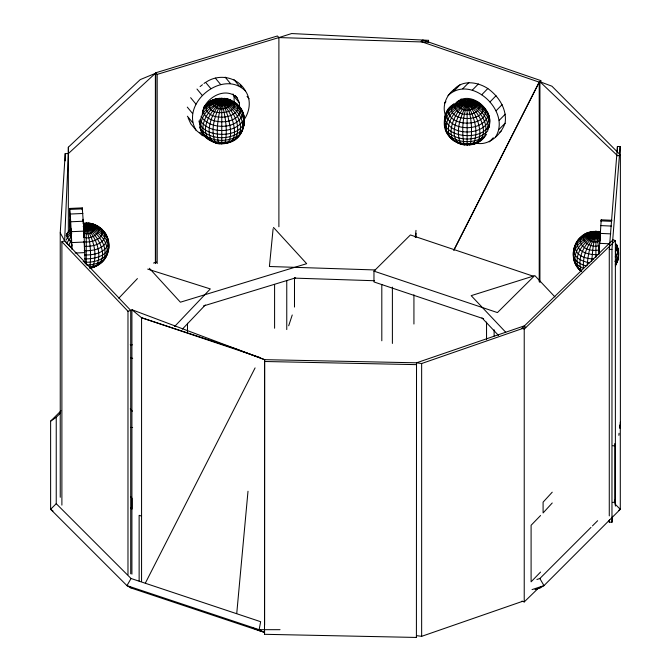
<?xml version="1.0" encoding="UTF-8"?>
<svg xmlns="http://www.w3.org/2000/svg" width="671" height="671" viewBox="0 0 671 671"><rect width="100%" height="100%" fill="white"/><g stroke="black" fill="none" stroke-linecap="round" stroke-linejoin="round"><path stroke-width="1.01" d="M60.994 410.795L50.619 421.17L50.619 509.297L126.945 585.624L131.055 587.997L260.642 631.193L259.132 629.683L126.945 585.624L131.055 578.503L56.238 503.686L56.238 417.295L60.684 412.85M86.232 265.079L86.232 222.931L83.078 223.435M620.298 422.21L620.298 509.297L543.971 585.624L539.861 587.997L535.039 589.608M68.333 232.015L68.358 147.209L140.239 79.606L155.378 73.349L155.378 263.586M475.127 142.923C488.48 146.58 500.776 134.963 505.095 123.221C507.217 109.331 498.788 96.314 487.817 88.53C477.819 82.005 462.856 79.497 454.108 89.394C446.089 95.425 441.744 106.395 445.67 115.957M495.575 136.909C511.688 111.436 470.857 73.642 448.043 95.601M85.158 263.653L83.95 231.134L82.265 207.893L69.541 208.455L69.969 230.354M82.214 209.78L82.265 207.893M155.378 73.349L68.333 153.617L64.634 240.847L130.719 310.396L130.719 573.806M587.2 265.28C588.182 253.73 590.228 240.302 599.245 232.174C583.77 228.828 583.77 244.848 599.245 241.501L594.196 233.399L591.042 231.797C573.042 234.783 566.618 261.103 581.682 271.621M598.968 254.25L601.208 219.82L611.986 220.298M599.237 253.21L599.522 247.062M599.773 242.298L600.193 235.378M591.629 261.413C592.954 251.482 592.451 239.757 598.373 231.378L599.958 231.654M60.239 497.286L60.239 232.829L65.213 153.55L68.333 153.617M522.524 601.342L421.648 636.343L416.523 635.63L416.406 637.45L264.5 634.305L264.617 359.664L235.991 348.886L141.564 317.744L131.91 309.708L131.91 574.158M264.5 634.305L264.617 630.396M131.91 309.708L264.617 359.664L416.523 362.81L421.648 363.523L525.728 327.414L524.168 325.913L416.523 362.81L416.406 364.638L264.5 361.493M609.276 515.898L609.276 249.36L617.454 146.488L620.138 146.555L620.138 154.917M609.276 520.084L609.276 522.172L611.969 522.248L611.969 249.427L620.138 146.555M609.276 522.172L609.436 520.117M611.969 522.248L612.438 516.259M618.872 435.336L619.039 433.273M619.694 425.053L619.45 428.106L620.381 427.796L620.381 154.976L551.923 86.198L539.929 81.728L539.929 282.424M236.754 613.353L248.002 491.239M273.105 228.786L269.415 266.504L375.584 269.968M415.299 237.509L415.995 230.379M487.926 129.989C490.56 104.005 445.058 88.069 444.294 122.29C443.279 142.957 472.409 153.24 484.672 136.842M108.408 245.032C109.516 233.03 97.815 222.814 86.232 222.931M230.111 141.967L228.828 142.571C249.872 138.1 249.788 100.038 225.892 101.707C200.562 100.793 188.165 133.462 214.728 142.571L213.445 141.967M243.959 120.252C244.638 115.496 242.416 110.547 239.321 107.075M489.419 118.826L489.1 116.133C495.131 139.518 452.648 141.17 444.739 124.865C445.292 106.739 473.483 95.274 485.393 109.105M586.169 265.942C581.052 264.559 575.626 261.807 573.504 256.641C573.99 243.254 587.821 235.278 600.017 234.791L600.268 235.278C589.507 234.531 576.557 238.977 573.504 250.426C574.259 258.276 583.049 261.757 589.843 262.814M489.209 127.557C492.791 103.745 447.976 91.273 444.739 118.658C449.872 136.406 484.387 136.406 489.528 118.658C486.299 98.436 454.535 99.182 446.03 115.16C450.878 131.877 483.388 131.877 488.228 115.152C480.662 101.95 459.316 99.291 448.513 109.792C447.213 127.574 487.054 127.574 485.754 109.792M618.293 257.706C619.132 253.286 618.377 248.647 616.59 244.554L618.293 250.426L617.865 252.95L618.293 256.641L617.865 260.222L615.391 265.859L617.865 260.222L618.293 257.706L616.993 261.204M278.893 37.576L291.633 33.55L428.526 40.335L428.257 42.139L278.893 37.576L157.182 74.389L155.731 72.787L277.442 35.974L278.893 37.576L278.893 226.764M68.685 231.856L66.739 233.961L68.685 231.21L71.311 229.012L70.086 232.577L71.311 236.142L66.739 243.288L71.311 247.238L72.208 244.789M107.326 252.9C106.144 259.87 99.803 265.255 93.277 267.352L94.561 266.748M242.877 128.119C241.82 133.194 237.903 137.865 233.282 140.147M445.167 123.405C444.068 132.514 451.784 141.011 460.08 143.888M580.113 270.514C577.026 266.32 572.967 261.564 573.789 256.02M616.859 261.992L615.55 265.07M83.758 237.442L86.232 227.117L87.935 223.586L88.706 223.074L92.413 223.963L95.198 224.827L96.255 225.8M288.689 325.77L292.237 314.984M205.477 136.347L202.6 135.584L196.15 130.291C179.669 103.376 223.309 68.249 245.578 91.147C251.34 99.786 249.947 111.512 244.051 119.681M107.654 252.019C109.7 247.364 109.415 241.585 106.924 237.173M243.196 127.238L244.177 124.613L243.883 122.936M446.743 112.904L447.641 110.497L448.941 109.088M68.685 245.393L71.386 240M453.244 91.256L454.108 89.394M459.97 101.371L461.103 98.914M487.44 129.839C498.008 112.879 471.277 88.446 456.171 102.671M83.707 231.52L87.935 225.095L91.088 223.493L92.413 223.963M453.898 250.283L539.216 82.147L540.809 80.595L422.722 40.042L421.128 41.585L539.216 82.147L539.216 281.786M453.848 250.04L539.216 82.147M145.364 583.107L255.089 367.893M203.514 107.796C213.688 91.013 242.156 98.041 244.177 117.341C245.326 127.18 240.419 138.008 230.749 141.665L232.325 140.549M446.441 113.709C444.554 116.989 444.101 121.166 444.739 124.865M600.017 234.791C588.064 228.006 590.337 244.328 600.268 236.276C575.005 227.159 562.81 257.974 593.835 258.989M66.06 240.134L67.612 237.542L71.755 233.315M207.356 104.441L210.359 101.204L214.728 99.383C230.145 103.208 243.313 124.093 235.202 139.09C222.806 145.892 203.64 142.227 199.807 127.138M581.472 237.526L584.483 234.288L588.844 232.468L593.424 233.642L600.562 239.002M66.186 237.014L71.814 231.42M66.06 235.504L70.447 229.314M108.341 247.716C108.777 257.538 99.945 265.49 91.088 268.031L92.413 267.561C98.562 254.15 92.648 236.687 84.529 225.095L83.758 225.339C95.945 231.436 112.292 257.731 95.198 266.446L96.783 265.33M231.797 101.019L230.749 100.046L226.63 98.712C210.501 106.01 196.46 151.638 227.955 142.78C233.03 135.064 229.633 124.772 227.955 116.41C225.565 110.187 223.896 101.246 216.926 98.712L212.808 100.046L211.751 101.019M552.233 492.178L543.091 502.151L543.091 512.954L552.233 502.982M453.705 103.93C441.451 120.872 485.083 124.361 482.969 107.285C468.761 85.938 442.734 126.878 453.705 140.398C464.231 145.792 479.975 144.986 486.626 134.091M487.825 130.879C477.442 141.732 456.817 141.732 446.441 130.879C443.581 113.575 464.768 97.966 480.553 103.93M615.206 256.867L617.865 252.95L615.55 247.574M614.888 261.388C620.507 257.077 618.754 249.26 615.986 243.875M615.206 264.139L616.59 262.655L616.993 259.107L615.391 251.591L616.993 246.928L615.408 244.512M118.834 298.167L137.429 278.582M174.544 326.576L210.308 288.924L147.721 269.105M182.411 329.1L205.301 304.995M540.574 515.521L531.096 525.284L531.096 581.824L540.574 572.053M454.359 90.627L460.423 84.412M444.588 103.074L445.938 101.698M462.78 88.731L468.853 82.525M472.292 90.166L478.364 83.95M481.744 94.745L487.817 88.53M489.998 101.917L496.07 95.701M496.062 110.816L502.126 104.601M499.19 120.377L505.263 114.162M499.023 129.436L505.095 123.221M489.251 141.891L493.302 137.748M56.238 503.686L50.619 509.297L53.026 510.967M536.892 579.492L539.861 578.503L590.975 527.389M592.459 525.905L597.643 520.721M539.861 587.997L541.338 586.521M373.965 271.143L410.409 234.951L533.873 276.402L497.429 312.585L373.965 271.143L373.965 281.946L483.598 318.75M524.227 329.117L615.374 240.595L613.059 239.799L521.912 328.32L524.227 329.117L524.227 601.929L521.912 601.132M524.227 601.929L537.899 588.652M203.85 107.855C214.812 98.117 235.479 100.893 242.877 113.844C237.861 130.099 209.151 130.04 201.082 116.217M70.396 230.757L67.612 233.265C66.362 236.989 68.861 240.763 72.015 242.6M204.236 106.429L208.354 102.613L212.808 100.298C228.895 100.642 245.116 118.708 239.321 134.879C229.331 142.177 214.225 142.177 204.236 134.879C196.695 118.792 222.311 90.199 237.568 104.533M200.101 86.576L202.441 84.722M204.001 83.489L205.561 82.256L210.879 88.681M499.274 132.564L501.64 130.694M205.989 104.533L210.509 101.849M474.179 143.888C495.315 136.263 475.739 102.906 460.08 100.7C447.918 105.037 458.612 115.706 467.133 114.112C475.655 115.706 486.341 105.037 474.179 100.7M83.867 228.752L88.706 225.339L93.277 224.164L97.647 225.984L102.017 229.314M50.619 421.17L56.238 417.295M618.696 510.405L620.298 509.297L614.678 503.686M220.071 143.158L219.3 143.669L215.601 142.78C209.092 128.555 216.23 110.572 224.248 98.293L227.955 99.182M465.431 144.466L464.659 144.978C442.885 142.42 459.895 105.372 471.99 100.021L476.1 101.355M592.745 231.738L595.898 231.235L599.044 231.738L592.745 231.738L586.924 233.131M83.456 228.459L89.377 225.657L95.198 225.079C105.062 231.076 91.709 239.891 84.58 237.492M584.626 234.934C576.716 238.549 572.279 248.203 573.504 256.641M599.044 233.961C585.699 238.482 572.967 253.395 578.352 267.964L580.977 269.809C576.574 255.181 586.974 239.354 599.958 232.98M206.45 81.879C219.694 73.324 237.895 77.09 245.578 91.147M97.74 264.928C105.313 261.044 110.044 251.675 108.627 243.187M478.641 141.464L480.553 140.658M471.99 144.559C482.877 142.789 480.025 128.547 477.677 121.048C474.707 113.03 470.136 103.904 462.277 100.021L458.159 101.355L460.08 100.7M589.717 232.267L593.424 231.378C598.314 237.324 598.02 246.24 599.488 253.571M532.044 589.599L543.971 585.624L539.861 578.503M620.381 154.976L617.672 155.873L539.929 81.728M83.758 227.922C95.072 221.17 107.108 230.514 108.627 242.122L108.199 244.647L108.627 248.337C104.441 257.094 93.252 259.14 84.445 258.847M61.891 505.12L61.891 241.711L64.634 240.847L60.239 232.829M61.891 241.711L127.976 311.26L130.719 310.396M226.63 143.25C237.593 141.489 234.624 127.222 232.325 119.732C230.061 111.42 224.022 104.928 219.3 98.293L215.601 99.182M153.533 263.049L156.544 262.135M203.447 305.976L295.651 277.853M599.597 234.347C586.446 236.586 572.724 248.22 575.206 262.655L577.278 264.886L583.451 268.45C582.462 256.414 587.31 243.883 595.898 235.42L600.352 235.781M83.607 227.628C89.402 226.219 95.878 225.682 101.145 229.012C106.001 238.624 91.097 243.07 83.867 241.761M227.955 142.78L218.629 143.309C215.466 129.914 218.494 115.504 221.774 102.336L226.63 99.56L228.828 99.383C250.971 113.013 199.849 119.849 211.231 101.405C226.697 99.249 245.133 112.913 242.466 129.562C232.091 140.415 211.466 140.415 201.082 129.562C198.792 116.746 209.981 105.238 221.774 102.336C227.544 99.258 239.53 101.019 237.618 109.616C232.745 121.015 201.485 119.832 206.861 104.231C220.155 97.597 239.673 105.146 243.741 119.866C235.06 134.108 208.496 134.108 199.807 119.866M84.529 225.095C93.252 223.166 91.315 232.619 83.758 229.616L86.232 227.117C92.925 226.404 100.18 228.174 104.852 233.265C106.496 243.707 92.363 246.945 84.378 246.257M89.377 268.09L92.413 267.561M83.556 227.335C92.699 226.278 102.839 230.279 107.326 238.624C105.674 248.782 92.799 251.139 84.177 250.686M458.159 101.606L463.98 102.185L467.133 103.644C473.516 115.345 479.488 131.415 473.315 144.089L463.98 144.617C461.422 130.04 462.671 112.669 469.608 99.602L473.315 100.491L467.133 99.467L460.952 100.491L464.659 99.602C471.596 112.669 472.845 130.04 470.279 144.617L469.608 144.978L468.836 144.466M83.758 223.074L84.529 223.586C97.622 221.229 97.622 235.84 84.529 233.483M87.264 265.02C93.101 264.86 99.14 263.376 103.77 259.66C109.063 245.452 96.909 230.623 83.867 226.018M598.373 245.745C591.193 248.429 576.808 239.765 586.924 233.382L592.745 233.961L599.597 237.207M599.044 250.023C574.175 254.007 573.764 225.079 600.017 236.762M598.675 254.51C590.48 255.408 575.693 252.38 577.278 241.568C581.95 236.486 589.197 234.707 595.898 235.42L600.159 240.252M69.541 208.455L69.792 209.411L82.525 208.857M69.792 209.411L70.195 214.041L82.927 213.479M70.195 214.041L70.69 221.782L83.422 221.22M70.69 221.782L71.218 231.696L83.95 231.134M71.973 249.318L71.713 242.592L84.445 242.038M75.06 253.034L84.856 252.598M83.162 261.648L85.125 261.564M612.757 445.796L614.829 445.737L614.829 502.269L612.757 502.336M280.042 629.683L259.132 629.683L260.642 621.698L131.055 578.503M609.276 249.36L611.969 249.427M83.607 227.033C94.292 227.075 105.381 233.986 108.199 244.647C104.097 253.235 93.118 255.248 84.487 254.955M294.393 278.121L374.535 280.738M130.258 344.76L132.33 344.844M130.56 427.435L132.632 427.519M600.939 220.868L611.709 221.346M600.52 225.582L611.289 226.06M600.008 233.382L610.778 233.869M599.471 243.338L609.26 243.774M84.487 262.227C92.481 262.546 101.573 260.801 106.924 254.351C109.348 240.335 96.297 228.66 83.456 226.312M83.145 226.647L86.232 227.117C95.425 236.662 102.42 252.33 96.783 265.238L89.939 266.873C91.524 252.481 90.224 236.964 84.529 223.586M260.675 631L264.617 632.485L252.128 627.779M141.128 515.949L139.132 515.32L139.132 581.052M130.711 357.76L132.699 358.389M260.314 357.643L141.564 317.744L141.564 581.153M462.277 144.559L460.952 144.089C454.779 131.415 460.751 115.345 467.133 103.644C470.556 101.724 474.883 100.566 478.549 102.512M215.601 142.78L216.926 143.25M455.626 141.464L453.705 140.658L448.865 135.475M210.266 140.147C206.014 138.377 203.481 134.259 201.082 130.493M233.047 101.849L235.202 102.873L236.2 104.441M261.866 631.193L259.132 629.683L260.642 631.193M223.485 143.158L224.248 143.669L224.928 143.309C228.09 129.914 225.062 115.504 221.774 102.336C214.678 102.411 207.456 105.129 202.793 110.623C206.022 125.997 241.157 125.754 240.403 108.484C235.722 103.393 228.475 101.623 221.774 102.336C210.56 108.92 196.67 133.613 212.808 141.665L211.231 140.549M456.582 141.866L458.159 142.973M239.438 107.863L239.404 102.881L237.123 97.849C224.978 85.435 202.81 99.048 202.298 114.573M580.977 270.816C578.167 268.652 575.827 265.406 574.938 261.992M129.57 586.513L131.055 587.997M555.001 296.968L534.862 275.622L471.185 295.651L505.708 332.237M481.971 317.886L498.511 335.416M130.241 408.882L132.397 411.172M130.56 496.741L131.994 498.268L131.994 509.071L130.56 507.553M103.77 231.856L105.724 233.961L106.622 236.377M273.5 227.435L306.672 263.678L180.398 302.202L149.339 268.274M233.818 79.43L239.136 85.854M247.054 96.389L249.05 98.805M225.162 77.131L230.48 83.565M235.127 95.433L237.123 97.849M232.946 93.932L234.087 96.448L239.404 102.881M215.349 78.113L220.667 84.546M196.98 89.05L202.298 95.483M190.631 97.681L195.949 104.114M187.293 107.117L192.611 113.55M187.36 116.209L192.678 122.634M199.941 132.363L202.6 135.584M196.15 130.291L190.832 123.858L188.132 117.903M448.513 134.787L446.441 131.801L446.173 130.216M65.943 241.761L66.739 243.288M240.26 84.722L241.417 87.272M487.825 112.778L488.782 115.295M573.504 257.706L574.795 261.204M244.177 118.406C245.796 139.023 202.181 139.367 198.943 120.981M614.653 443.665L614.829 445.737M614.653 500.197L614.829 502.269M82.927 219.266L83.187 222.311M83.514 227.402L84.001 236.997M71.218 231.696L71.713 242.592M84.227 242.08L84.58 251.969M71.73 248.597L70.027 219.199L70.187 230.094M601.208 219.82L601.275 221.64M234.087 96.448L234.129 102.428M615.374 240.595L615.374 506.093M595.898 231.235L595.898 257.337M540.809 80.595L540.809 82.684M494.124 329.805L494.124 336.028M486.542 322.055L486.542 339.702M467.133 144.559L467.133 145.121L467.133 99.467M428.526 40.335L428.526 42.424M421.648 363.523L421.648 636.343M416.523 362.81L416.406 637.45M416.095 233.282L416.095 237.215M413.932 294.804L413.932 324.026M392.392 287.113L392.392 343.451M381.807 284.445L381.807 340.784M294.494 277.861L294.494 307.075M286.76 280.528L286.76 329.57M274.59 284.412L274.59 328.236M264.617 359.664L264.617 625.162M221.774 98.151L221.774 143.804L221.774 143.25M187.494 323.221L187.494 331.566M157.182 74.389L157.182 263.577M155.731 72.787L155.731 263.032M127.976 311.26L127.976 574.67M68.358 147.209L68.358 153.483M65.213 153.55L65.213 160.872M617.454 146.488L617.404 151.713L617.454 146.488M448.513 125.838L448.513 133.11L449.587 136.196C459.576 143.493 474.691 143.493 484.672 136.196C489.696 123.003 479.128 108.635 467.133 103.644C457.865 107.494 450.635 116.008 448.513 125.838M213.21 102.772C213.336 110.489 227.175 110.715 230.346 104.735C230.212 97.018 216.381 96.792 213.21 102.772M217.404 102.193C217.479 106.127 224.525 106.244 226.144 103.191C226.077 99.258 219.023 99.14 217.404 102.193M458.561 104.08C458.696 111.805 472.527 112.032 475.705 106.052C475.571 98.327 461.732 98.1 458.561 104.08M462.764 103.502C462.831 107.435 469.885 107.553 471.503 104.508C471.436 100.566 464.382 100.457 462.764 103.502"/></g></svg>
